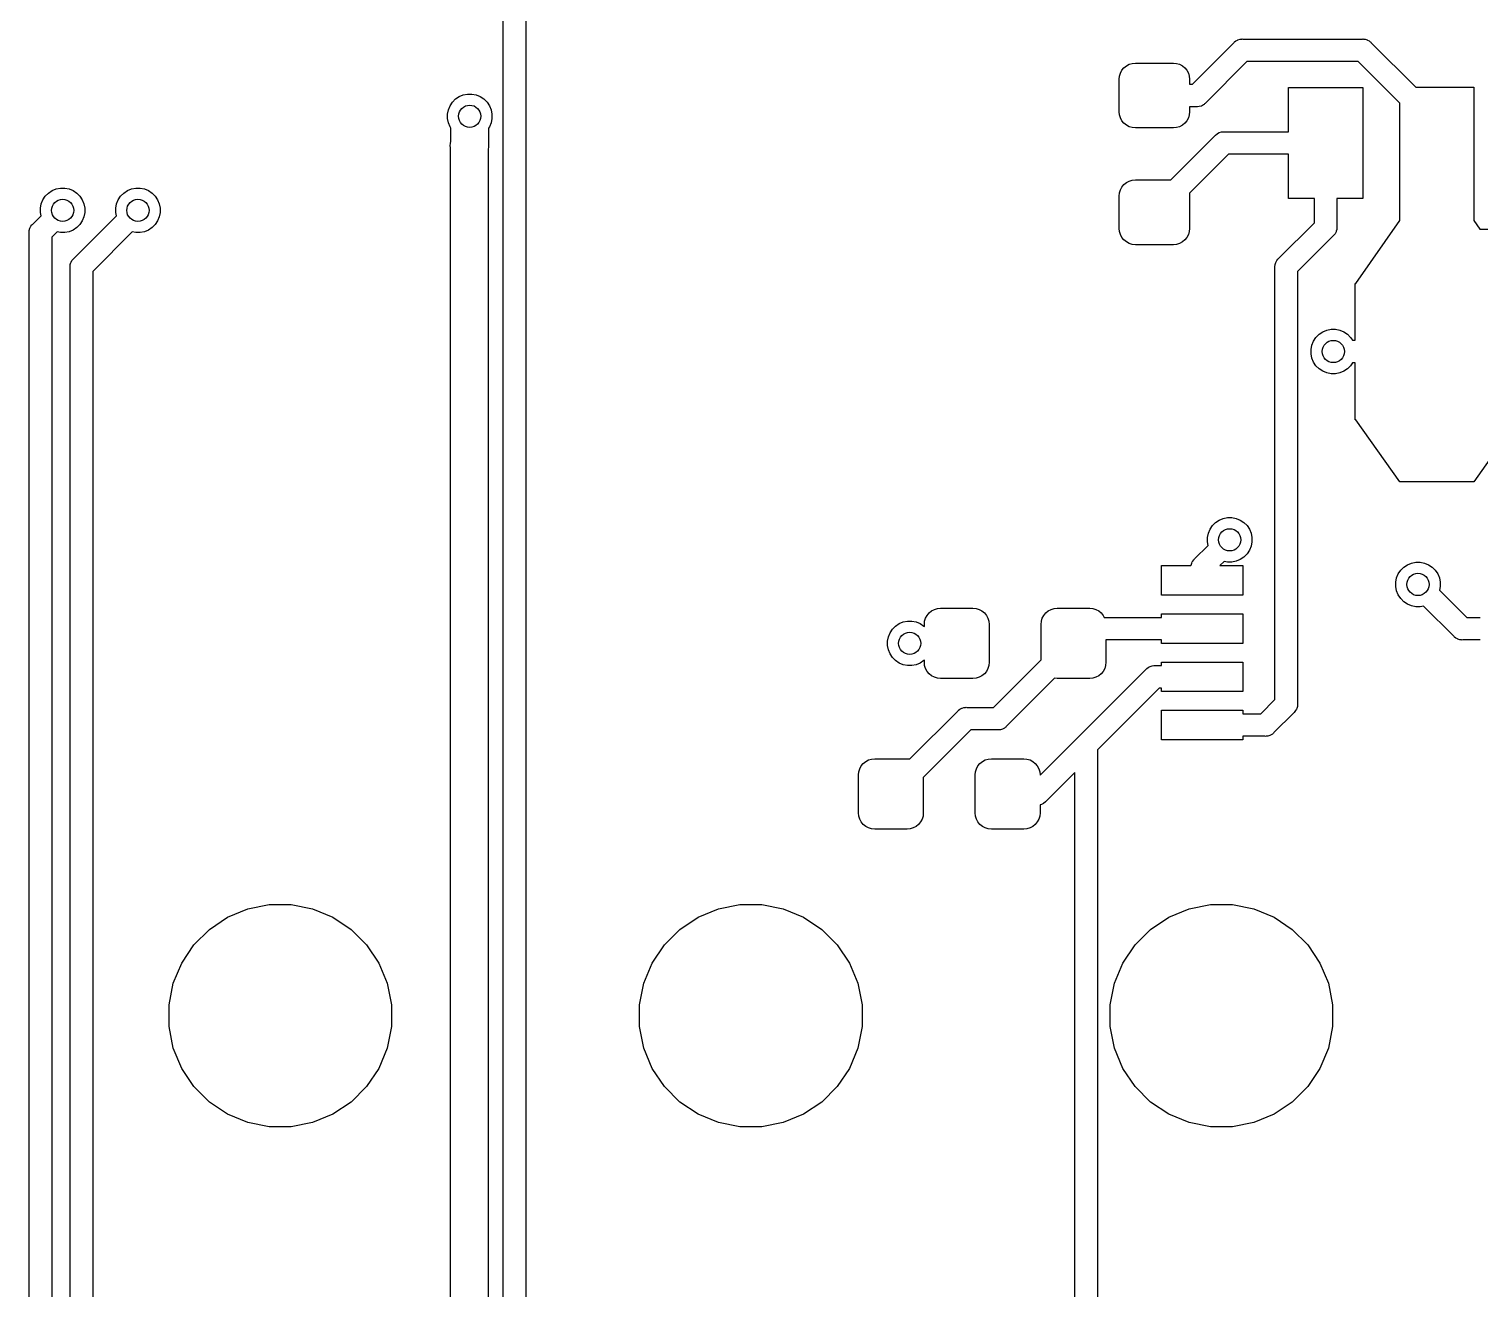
# Model space of a CAD drawing. Extents: x -66 to 211, y -177 to 13.
# Drawn here: x -13.54 to 6.04, y -60.08 to -43.08 of the extents above; entities that cross this region are included whole.
import ezdxf

# ---------------------------------------------------------------- set-up
doc = ezdxf.new("R2010")
doc.units = 0
doc.layers.add('BLACK', color=7, linetype='CONTINUOUS')

msp = doc.modelspace()

# ---------------------------------------------------------------- linework, layer by layer
at = {"layer": 'BLACK', "linetype": 'CONTINUOUS'}
for p, q in [((-7.13994, -73.7084), (-7.13994, -42.283)), ((-6.83514, -42.2274), (-6.83514, -73.6528)), ((2.16033, -43.82), (2.71991, -43.2604)), ((2.71991, -43.2604), (2.72468, -43.2546)), ((2.72468, -43.2546), (2.73049, -43.2498)), ((2.73049, -43.2498), (2.74788, -43.2356)), ((2.74788, -43.2356), (2.76945, -43.224)), ((2.76945, -43.224), (2.77436, -43.2214)), ((2.77436, -43.2214), (2.80308, -43.2127)), ((2.80308, -43.2127), (2.82548, -43.2105)), ((2.82548, -43.2105), (2.82549, -43.2105)), ((2.82549, -43.2105), (2.83296, -43.2097)), ((2.83296, -43.2097), (2.84043, -43.2105)), ((2.84043, -43.2105), (4.45399, -43.2105)), ((4.45399, -43.2105), (4.46146, -43.2097)), ((4.46146, -43.2097), (4.46893, -43.2105)), ((4.46893, -43.2105), (4.46894, -43.2105)), ((4.46894, -43.2105), (4.49134, -43.2127)), ((4.49134, -43.2127), (4.52006, -43.2214)), ((4.52006, -43.2214), (4.52497, -43.224)), ((4.52497, -43.224), (4.54654, -43.2356)), ((4.54654, -43.2356), (4.56139, -43.2477)), ((4.56139, -43.2477), (4.56974, -43.2546)), ((4.56974, -43.2546), (4.57451, -43.2604)), ((4.57451, -43.2604), (5.17399, -43.8599)), ((1.19011, -43.6699), (1.21033, -43.6321)), ((1.21033, -43.6321), (1.23753, -43.5989)), ((1.23753, -43.5989), (1.27068, -43.5717)), ((1.27068, -43.5717), (1.3085, -43.5515)), ((1.3085, -43.5515), (1.34953, -43.5391)), ((1.34953, -43.5391), (1.39221, -43.5349)), ((1.39221, -43.5349), (1.90471, -43.5349)), ((1.90471, -43.5349), (1.94739, -43.5391)), ((1.94739, -43.5391), (1.98842, -43.5515)), ((1.98842, -43.5515), (2.02624, -43.5717)), ((2.02624, -43.5717), (2.05939, -43.5989)), ((2.05939, -43.5989), (2.08659, -43.6321)), ((2.08659, -43.6321), (2.10681, -43.6699)), ((2.89609, -43.5153), (2.33651, -44.0749)), ((4.39833, -43.5153), (2.89609, -43.5153)), ((4.95846, -44.0754), (4.39833, -43.5153)), ((1.17346, -43.7536), (1.17766, -43.711)), ((1.17346, -44.1911), (1.17346, -43.7536)), ((1.17766, -43.711), (1.19011, -43.6699)), ((2.10681, -43.6699), (2.11926, -43.711)), ((2.11926, -43.711), (2.12346, -43.7536)), ((2.12346, -43.7536), (2.12346, -43.82)), ((2.12346, -43.82), (2.16033, -43.82)), ((-7.82297, -44.0606), (-7.78118, -44.0189)), ((-7.78118, -44.0189), (-7.73204, -43.986)), ((-7.73204, -43.986), (-7.67745, -43.9634)), ((-7.67745, -43.9634), (-7.61949, -43.9519)), ((-7.61949, -43.9519), (-7.56039, -43.9519)), ((-7.56039, -43.9519), (-7.50243, -43.9634)), ((-7.50243, -43.9634), (-7.44784, -43.986)), ((-7.44784, -43.986), (-7.3987, -44.0189)), ((-7.3987, -44.0189), (-7.35691, -44.0606)), ((3.45846, -44.461), (3.45846, -43.8634)), ((3.45846, -43.8634), (4.45846, -43.8634)), ((4.45846, -43.8634), (4.45846, -45.3634)), ((5.17399, -43.8599), (5.95846, -43.8599)), ((5.95846, -43.8599), (5.95846, -45.6599)), ((-7.88994, -44.2223), (-7.87841, -44.1644)), ((-7.88994, -44.2814), (-7.88994, -44.2223)), ((-7.87841, -44.1644), (-7.8558, -44.1098)), ((-7.8558, -44.1098), (-7.82297, -44.0606)), ((-7.35691, -44.0606), (-7.32408, -44.1098)), ((-7.32408, -44.1098), (-7.30147, -44.1644)), ((-7.30147, -44.1644), (-7.28994, -44.2223)), ((-7.28994, -44.2223), (-7.28994, -44.2814)), ((1.17766, -44.2338), (1.17346, -44.1911)), ((1.19011, -44.2748), (1.17766, -44.2338)), ((2.11926, -44.2338), (2.10681, -44.2748)), ((2.12346, -44.1911), (2.11926, -44.2338)), ((2.21599, -44.1248), (2.12346, -44.1248)), ((2.12346, -44.1248), (2.12346, -44.1911)), ((2.22346, -44.1255), (2.21599, -44.1248)), ((2.23093, -44.1248), (2.22346, -44.1255)), ((2.23094, -44.1248), (2.23093, -44.1248)), ((2.25334, -44.1226), (2.23094, -44.1248)), ((2.28206, -44.1139), (2.25334, -44.1226)), ((2.30854, -44.0997), (2.28206, -44.1139)), ((2.31783, -44.0921), (2.30854, -44.0997)), ((2.32593, -44.0854), (2.31783, -44.0921)), ((2.33174, -44.0807), (2.32593, -44.0854)), ((2.32593, -44.0854), (2.32593, -44.0854)), ((2.33651, -44.0749), (2.33174, -44.0807)), ((4.95846, -45.6599), (4.95846, -44.0754)), ((-7.87841, -44.3394), (-7.88994, -44.2814)), ((-7.8558, -44.394), (-7.87841, -44.3394)), ((-7.84394, -44.4117), (-7.8558, -44.394)), ((-7.84394, -44.5969), (-7.84394, -44.4117)), ((-7.32408, -44.394), (-7.33594, -44.4117)), ((-7.33594, -44.4117), (-7.33594, -44.6386)), ((-7.30147, -44.3394), (-7.32408, -44.394)), ((-7.28994, -44.2814), (-7.30147, -44.3394)), ((1.21033, -44.3127), (1.19011, -44.2748)), ((1.23753, -44.3458), (1.21033, -44.3127)), ((1.27068, -44.373), (1.23753, -44.3458)), ((1.3085, -44.3932), (1.27068, -44.373)), ((1.34953, -44.4057), (1.3085, -44.3932)), ((1.39221, -44.4099), (1.34953, -44.4057)), ((1.90471, -44.4099), (1.39221, -44.4099)), ((1.94739, -44.4057), (1.90471, -44.4099)), ((1.98842, -44.3932), (1.94739, -44.4057)), ((2.02624, -44.373), (1.98842, -44.3932)), ((2.05939, -44.3458), (2.02624, -44.373)), ((2.08659, -44.3127), (2.05939, -44.3458)), ((2.10681, -44.2748), (2.08659, -44.3127)), ((-7.85237, -44.6583), (-7.84746, -44.6085)), ((-7.84746, -44.6085), (-7.84394, -44.5969)), ((1.87043, -45.1099), (2.46941, -44.5109)), ((2.46941, -44.5109), (2.47418, -44.5051)), ((2.47418, -44.5051), (2.49272, -44.4899)), ((2.49272, -44.4899), (2.49738, -44.4861)), ((2.49738, -44.4861), (2.52202, -44.4729)), ((2.52202, -44.4729), (2.52386, -44.4719)), ((2.52386, -44.4719), (2.55258, -44.4632)), ((2.55258, -44.4632), (2.57498, -44.461)), ((2.57498, -44.461), (2.58246, -44.4602)), ((2.57498, -44.461), (2.57498, -44.461)), ((2.58246, -44.4602), (2.58993, -44.461)), ((2.58993, -44.461), (3.45846, -44.461)), ((-7.85114, -44.6707), (-7.85237, -44.6583)), ((-7.85114, -66.7687), (-7.85114, -44.6707)), ((-7.33962, -44.7009), (-7.34314, -44.7125)), ((-7.34314, -44.7125), (-7.34314, -91.8461)), ((-7.33594, -44.6635), (-7.33962, -44.7009)), ((-7.33594, -44.6386), (-7.33471, -44.6511)), ((-7.33471, -44.6511), (-7.33594, -44.6635)), ((-7.33594, -44.6635), (-7.33594, -44.6635)), ((2.64559, -44.7658), (2.11981, -45.2916)), ((3.45846, -44.7658), (2.64559, -44.7658)), ((3.45846, -45.3634), (3.45846, -44.7658)), ((-13.171, -45.2334), (-13.1131, -45.2219)), ((-13.1131, -45.2219), (-13.054, -45.2219)), ((-13.054, -45.2219), (-12.996, -45.2334)), ((-12.155, -45.2334), (-12.0971, -45.2219)), ((-12.0971, -45.2219), (-12.038, -45.2219)), ((-12.038, -45.2219), (-11.98, -45.2334)), ((1.19011, -45.2449), (1.21033, -45.2071)), ((1.21033, -45.2071), (1.23753, -45.1739)), ((1.23753, -45.1739), (1.27068, -45.1467)), ((1.27068, -45.1467), (1.3085, -45.1265)), ((1.3085, -45.1265), (1.34953, -45.1141)), ((1.34953, -45.1141), (1.39221, -45.1099)), ((1.39221, -45.1099), (1.87043, -45.1099)), ((-13.372, -45.4344), (-13.3494, -45.3798)), ((-13.3494, -45.3798), (-13.3166, -45.3306)), ((-13.3166, -45.3306), (-13.2748, -45.2889)), ((-13.2748, -45.2889), (-13.2256, -45.256)), ((-13.2256, -45.256), (-13.171, -45.2334)), ((-12.996, -45.2334), (-12.9414, -45.256)), ((-12.9414, -45.256), (-12.8923, -45.2889)), ((-12.8923, -45.2889), (-12.8505, -45.3306)), ((-12.8505, -45.3306), (-12.8177, -45.3798)), ((-12.8177, -45.3798), (-12.7951, -45.4344)), ((-12.356, -45.4344), (-12.3334, -45.3798)), ((-12.3334, -45.3798), (-12.3006, -45.3306)), ((-12.3006, -45.3306), (-12.2588, -45.2889)), ((-12.2588, -45.2889), (-12.2096, -45.256)), ((-12.2096, -45.256), (-12.155, -45.2334)), ((-11.98, -45.2334), (-11.9254, -45.256)), ((-11.9254, -45.256), (-11.8763, -45.2889)), ((-11.8763, -45.2889), (-11.8345, -45.3306)), ((-11.8345, -45.3306), (-11.8017, -45.3798)), ((-11.8017, -45.3798), (-11.7791, -45.4344)), ((1.17346, -45.3286), (1.17766, -45.286)), ((1.17346, -45.7661), (1.17346, -45.3286)), ((1.17766, -45.286), (1.19011, -45.2449)), ((2.11981, -45.2916), (2.12346, -45.3286)), ((2.12346, -45.3286), (2.12346, -45.7661)), ((3.80606, -45.3634), (3.45846, -45.3634)), ((3.80606, -45.6888), (3.80606, -45.3634)), ((4.45846, -45.3634), (4.11086, -45.3634)), ((4.11086, -45.3634), (4.11086, -45.7444)), ((-13.486, -45.7088), (-13.3744, -45.5972)), ((-13.3835, -45.4923), (-13.372, -45.4344)), ((-13.3835, -45.5514), (-13.3835, -45.4923)), ((-13.3744, -45.5972), (-13.3835, -45.5514)), ((-12.932, -46.1708), (-12.3584, -45.5972)), ((-12.7951, -45.6094), (-12.8177, -45.664)), ((-12.7951, -45.4344), (-12.7835, -45.4923)), ((-12.7835, -45.5514), (-12.7951, -45.6094)), ((-12.7835, -45.4923), (-12.7835, -45.5514)), ((-12.3675, -45.4923), (-12.356, -45.4344)), ((-12.3675, -45.5514), (-12.3675, -45.4923)), ((-12.3584, -45.5972), (-12.3675, -45.5514)), ((-11.7791, -45.6094), (-11.8017, -45.664)), ((-11.7791, -45.4344), (-11.7675, -45.4923)), ((-11.7675, -45.5514), (-11.7791, -45.6094)), ((-11.7675, -45.4923), (-11.7675, -45.5514)), ((-13.5359, -45.8144), (-13.5337, -45.792)), ((-13.5337, -45.792), (-13.525, -45.7633)), ((-13.525, -45.7633), (-13.5109, -45.7368)), ((-13.525, -45.7633), (-13.525, -45.7633)), ((-13.5109, -45.7368), (-13.4966, -45.7194)), ((-13.4966, -45.7194), (-13.4918, -45.7136)), ((-13.4966, -45.7194), (-13.4966, -45.7194)), ((-13.4918, -45.7136), (-13.486, -45.7088)), ((-12.996, -45.8104), (-13.054, -45.8219)), ((-12.9414, -45.7877), (-12.996, -45.8104)), ((-12.8923, -45.7549), (-12.9414, -45.7877)), ((-12.8505, -45.7131), (-12.8923, -45.7549)), ((-12.8177, -45.664), (-12.8505, -45.7131)), ((-11.98, -45.8104), (-12.038, -45.8219)), ((-11.9254, -45.7877), (-11.98, -45.8104)), ((-11.8763, -45.7549), (-11.9254, -45.7877)), ((-11.8345, -45.7131), (-11.8763, -45.7549)), ((-11.8017, -45.664), (-11.8345, -45.7131)), ((1.17766, -45.8088), (1.17346, -45.7661)), ((1.19011, -45.8498), (1.17766, -45.8088)), ((2.11926, -45.8088), (2.10681, -45.8498)), ((2.12346, -45.7661), (2.11926, -45.8088)), ((3.32398, -46.1708), (3.80606, -45.6888)), ((4.09994, -45.8105), (4.08579, -45.837)), ((4.1028, -45.8011), (4.09994, -45.8105)), ((4.10865, -45.7818), (4.1028, -45.8011)), ((4.11086, -45.7594), (4.10865, -45.7818)), ((4.11086, -45.7444), (4.1116, -45.7519)), ((4.1116, -45.7519), (4.11086, -45.7594)), ((4.11086, -45.7594), (4.11086, -45.7594)), ((4.36567, -46.5069), (4.95857, -45.6599)), ((4.95857, -45.6599), (4.95846, -45.6599)), ((5.95846, -45.6599), (5.95835, -45.6599)), ((5.95835, -45.6599), (6.03962, -45.776)), ((6.03962, -45.776), (8.53946, -45.776)), ((-13.5367, -45.8219), (-13.5359, -45.8144)), ((-13.5359, -45.8294), (-13.5367, -45.8219)), ((-13.5359, -45.8144), (-13.5359, -45.8144)), ((-13.5359, -101.544), (-13.5359, -45.8294)), ((-13.1589, -45.8128), (-13.2311, -45.885)), ((-13.2311, -45.885), (-13.2311, -101.488)), ((-13.1131, -45.8219), (-13.1589, -45.8128)), ((-13.054, -45.8219), (-13.1131, -45.8219)), ((-12.1429, -45.8128), (-12.6771, -46.347)), ((-12.0971, -45.8219), (-12.1429, -45.8128)), ((-12.038, -45.8219), (-12.0971, -45.8219)), ((1.21033, -45.8877), (1.19011, -45.8498)), ((1.23753, -45.9208), (1.21033, -45.8877)), ((1.27068, -45.948), (1.23753, -45.9208)), ((1.3085, -45.9682), (1.27068, -45.948)), ((1.34953, -45.9807), (1.3085, -45.9682)), ((1.39221, -45.9849), (1.34953, -45.9807)), ((1.90471, -45.9849), (1.39221, -45.9849)), ((1.94739, -45.9807), (1.90471, -45.9849)), ((1.98842, -45.9682), (1.94739, -45.9807)), ((2.02624, -45.948), (1.98842, -45.9682)), ((2.05939, -45.9208), (2.02624, -45.948)), ((2.08659, -45.8877), (2.05939, -45.9208)), ((2.10681, -45.8498), (2.08659, -45.8877)), ((4.06093, -45.8649), (3.57886, -46.347)), ((4.06674, -45.8602), (4.06093, -45.8649)), ((4.07365, -45.8518), (4.06674, -45.8602)), ((4.08579, -45.837), (4.07365, -45.8518)), ((-12.9679, -46.2194), (-12.9569, -46.1988)), ((-12.9569, -46.1988), (-12.9426, -46.1814)), ((-12.9426, -46.1814), (-12.9378, -46.1756)), ((-12.9426, -46.1814), (-12.9426, -46.1814)), ((-12.9378, -46.1756), (-12.932, -46.1708)), ((3.28498, -46.2253), (3.29913, -46.1988)), ((3.29913, -46.1988), (3.3134, -46.1814)), ((3.3134, -46.1814), (3.31341, -46.1814)), ((3.31341, -46.1814), (3.31818, -46.1756)), ((3.31818, -46.1756), (3.32398, -46.1708)), ((-12.9827, -46.2839), (-12.9819, -46.2764)), ((-12.9819, -46.2914), (-12.9827, -46.2839)), ((-12.9819, -46.2764), (-12.9797, -46.254)), ((-12.9819, -46.2764), (-12.9819, -46.2764)), ((-12.9819, -81.905), (-12.9819, -46.2914)), ((-12.9797, -46.254), (-12.971, -46.2253)), ((-12.971, -46.2253), (-12.9679, -46.2194)), ((-12.6771, -46.347), (-12.6771, -81.8493)), ((3.27332, -46.2839), (3.27627, -46.254)), ((3.27406, -46.2914), (3.27332, -46.2839)), ((3.27406, -48.5624), (3.27406, -46.2914)), ((3.27627, -46.254), (3.28498, -46.2253)), ((3.57886, -46.347), (3.57886, -52.1792)), ((4.35846, -47.2745), (4.35846, -46.5069)), ((4.35846, -46.5069), (4.36567, -46.5069)), ((3.87022, -47.1939), (3.91936, -47.161)), ((3.91936, -47.161), (3.97395, -47.1384)), ((3.97395, -47.1384), (4.03191, -47.1269)), ((4.03191, -47.1269), (4.09101, -47.1269)), ((4.09101, -47.1269), (4.14897, -47.1384)), ((4.14897, -47.1384), (4.20356, -47.161)), ((4.20356, -47.161), (4.2527, -47.1939)), ((3.76146, -47.3973), (3.77299, -47.3394)), ((3.77299, -47.3394), (3.7956, -47.2848)), ((3.7956, -47.2848), (3.82843, -47.2356)), ((3.82843, -47.2356), (3.87022, -47.1939)), ((4.2527, -47.1939), (4.29449, -47.2356)), ((4.29449, -47.2356), (4.32044, -47.2745)), ((4.32044, -47.2745), (4.35846, -47.2745)), ((3.76146, -47.4564), (3.76146, -47.3973)), ((3.77299, -47.5144), (3.76146, -47.4564)), ((3.7956, -47.569), (3.77299, -47.5144)), ((3.82843, -47.6181), (3.7956, -47.569)), ((3.87022, -47.6599), (3.82843, -47.6181)), ((3.91936, -47.6927), (3.87022, -47.6599)), ((3.97395, -47.7154), (3.91936, -47.6927)), ((4.03191, -47.7269), (3.97395, -47.7154)), ((4.09101, -47.7269), (4.03191, -47.7269)), ((4.14897, -47.7154), (4.09101, -47.7269)), ((4.20356, -47.6927), (4.14897, -47.7154)), ((4.2527, -47.6599), (4.20356, -47.6927)), ((4.29449, -47.6181), (4.2527, -47.6599)), ((4.32044, -47.5793), (4.29449, -47.6181)), ((4.35846, -47.5793), (4.32044, -47.5793)), ((4.35846, -48.3469), (4.35846, -47.5793)), ((4.36658, -48.3469), (4.35846, -48.3469)), ((4.95846, -49.1854), (4.36658, -48.3469)), ((3.27406, -48.7044), (3.27406, -48.5624)), ((3.27406, -52.1236), (3.27406, -48.7044)), ((3.27406, -48.7044), (3.27406, -48.7044)), ((6.39004, -48.574), (5.95846, -49.1854)), ((5.95846, -49.1854), (4.95846, -49.1854)), ((2.47322, -49.7339), (2.52236, -49.701)), ((2.52236, -49.701), (2.57695, -49.6784)), ((2.57695, -49.6784), (2.63491, -49.6669)), ((2.63491, -49.6669), (2.69401, -49.6669)), ((2.69401, -49.6669), (2.75197, -49.6784)), ((2.75197, -49.6784), (2.80656, -49.701)), ((2.80656, -49.701), (2.8557, -49.7339)), ((2.36446, -49.9373), (2.37599, -49.8794)), ((2.37599, -49.8794), (2.3986, -49.8248)), ((2.3986, -49.8248), (2.43143, -49.7756)), ((2.43143, -49.7756), (2.47322, -49.7339)), ((2.8557, -49.7339), (2.89749, -49.7756)), ((2.89749, -49.7756), (2.93032, -49.8248)), ((2.93032, -49.8248), (2.95293, -49.8794)), ((2.95293, -49.8794), (2.96446, -49.9373)), ((2.18998, -50.2258), (2.37357, -50.0422)), ((2.36446, -49.9964), (2.36446, -49.9373)), ((2.37357, -50.0422), (2.36446, -49.9964)), ((2.93032, -50.109), (2.89749, -50.1581)), ((2.95293, -50.0544), (2.93032, -50.109)), ((2.96446, -49.9964), (2.95293, -50.0544)), ((2.96446, -49.9373), (2.96446, -49.9964)), ((2.14159, -50.3159), (2.14227, -50.309)), ((2.14227, -50.309), (2.15098, -50.2803)), ((2.15098, -50.2803), (2.15839, -50.2664)), ((2.15839, -50.2664), (2.16513, -50.2538)), ((2.16513, -50.2538), (2.17941, -50.2364)), ((2.17941, -50.2364), (2.18418, -50.2306)), ((2.17941, -50.2364), (2.17941, -50.2364)), ((2.18418, -50.2306), (2.18998, -50.2258)), ((2.5891, -50.2578), (2.53099, -50.3159)), ((2.63491, -50.2669), (2.5891, -50.2578)), ((2.69401, -50.2669), (2.63491, -50.2669)), ((2.75197, -50.2554), (2.69401, -50.2669)), ((2.80656, -50.2327), (2.75197, -50.2554)), ((2.8557, -50.1999), (2.80656, -50.2327)), ((2.89749, -50.1581), (2.8557, -50.1999)), ((5.01322, -50.3363), (5.06236, -50.3034)), ((5.06236, -50.3034), (5.11695, -50.2808)), ((5.11695, -50.2808), (5.17491, -50.2693)), ((5.17491, -50.2693), (5.23401, -50.2693)), ((5.23401, -50.2693), (5.29197, -50.2808)), ((5.29197, -50.2808), (5.34656, -50.3034)), ((5.34656, -50.3034), (5.3957, -50.3363)), ((1.74246, -50.7159), (1.74246, -50.3159)), ((1.74246, -50.3159), (2.14159, -50.3159)), ((2.53099, -50.3159), (2.84246, -50.3159)), ((2.84246, -50.3159), (2.84246, -50.7159)), ((4.90446, -50.5397), (4.91599, -50.4818)), ((4.91599, -50.4818), (4.9386, -50.4272)), ((4.9386, -50.4272), (4.97143, -50.378)), ((4.97143, -50.378), (5.01322, -50.3363)), ((5.3957, -50.3363), (5.43749, -50.378)), ((5.43749, -50.378), (5.47032, -50.4272)), ((5.47032, -50.4272), (5.49293, -50.4818)), ((5.49293, -50.4818), (5.50446, -50.5397)), ((4.90446, -50.5988), (4.90446, -50.5397)), ((4.91599, -50.6568), (4.90446, -50.5988)), ((4.9386, -50.7114), (4.91599, -50.6568)), ((5.50446, -50.5988), (5.49535, -50.6446)), ((5.49535, -50.6446), (5.86419, -51.0135)), ((5.50446, -50.5397), (5.50446, -50.5988)), ((-1.321, -50.9055), (-1.27997, -50.8931)), ((-1.27997, -50.8931), (-1.23729, -50.8889)), ((-1.23729, -50.8889), (-0.79979, -50.8889)), ((-0.79979, -50.8889), (-0.75711, -50.8931)), ((-0.75711, -50.8931), (-0.71608, -50.9055)), ((0.254, -50.9055), (0.29503, -50.8931)), ((0.29503, -50.8931), (0.33771, -50.8889)), ((0.33771, -50.8889), (0.77521, -50.8889)), ((0.77521, -50.8889), (0.81789, -50.8931)), ((0.81789, -50.8931), (0.85892, -50.9055)), ((2.84246, -50.7159), (1.74246, -50.7159)), ((4.97143, -50.7605), (4.9386, -50.7114)), ((5.01322, -50.8023), (4.97143, -50.7605)), ((5.06236, -50.8351), (5.01322, -50.8023)), ((5.11695, -50.8578), (5.06236, -50.8351)), ((5.17491, -50.8693), (5.11695, -50.8578)), ((5.23401, -50.8693), (5.17491, -50.8693)), ((5.27982, -50.8602), (5.23401, -50.8693)), ((5.68801, -51.2684), (5.27982, -50.8602)), ((-1.79564, -51.098), (-1.74105, -51.0754)), ((-1.74105, -51.0754), (-1.68309, -51.0639)), ((-1.68309, -51.0639), (-1.62399, -51.0639)), ((-1.62399, -51.0639), (-1.56603, -51.0754)), ((-1.56603, -51.0754), (-1.51144, -51.098)), ((-1.45604, -51.1076), (-1.45184, -51.065)), ((-1.45184, -51.065), (-1.43939, -51.0239)), ((-1.43939, -51.0239), (-1.41917, -50.9861)), ((-1.41917, -50.9861), (-1.39197, -50.9529)), ((-1.39197, -50.9529), (-1.35882, -50.9257)), ((-1.35882, -50.9257), (-1.321, -50.9055)), ((-0.71608, -50.9055), (-0.67826, -50.9257)), ((-0.67826, -50.9257), (-0.64511, -50.9529)), ((-0.64511, -50.9529), (-0.61791, -50.9861)), ((-0.61791, -50.9861), (-0.59769, -51.0239)), ((-0.59769, -51.0239), (-0.58524, -51.065)), ((-0.58524, -51.065), (-0.58104, -51.1076)), ((0.11896, -51.1076), (0.12316, -51.065)), ((0.12316, -51.065), (0.13561, -51.0239)), ((0.13561, -51.0239), (0.15583, -50.9861)), ((0.15583, -50.9861), (0.18303, -50.9529)), ((0.18303, -50.9529), (0.21618, -50.9257)), ((0.21618, -50.9257), (0.254, -50.9055)), ((0.85892, -50.9055), (0.89674, -50.9257)), ((0.89674, -50.9257), (0.92989, -50.9529)), ((0.92989, -50.9529), (0.95709, -50.9861)), ((0.95709, -50.9861), (0.97173, -51.0135)), ((0.97173, -51.0135), (1.74246, -51.0135)), ((1.74246, -51.0135), (1.74246, -50.9659)), ((1.74246, -50.9659), (2.84246, -50.9659)), ((2.84246, -50.9659), (2.84246, -51.3659)), ((5.86419, -51.0135), (6.04246, -51.0135)), ((-1.95354, -51.3343), (-1.94201, -51.2764)), ((-1.94201, -51.2764), (-1.9194, -51.2218)), ((-1.9194, -51.2218), (-1.88657, -51.1726)), ((-1.88657, -51.1726), (-1.84478, -51.1309)), ((-1.84478, -51.1309), (-1.79564, -51.098)), ((-1.51144, -51.098), (-1.4623, -51.1309)), ((-1.4623, -51.1309), (-1.45604, -51.1371)), ((-1.45604, -51.1371), (-1.45604, -51.1076)), ((-0.58104, -51.1076), (-0.58104, -51.6201)), ((0.11896, -51.5859), (0.11896, -51.1076)), ((5.69278, -51.2742), (5.68801, -51.2684)), ((5.69859, -51.2789), (5.69278, -51.2742)), ((5.71598, -51.2932), (5.69859, -51.2789)), ((5.69859, -51.2789), (5.69859, -51.2789)), ((5.73856, -51.3053), (5.71598, -51.2932)), ((-1.95354, -51.3934), (-1.95354, -51.3343)), ((-1.94201, -51.4514), (-1.95354, -51.3934)), ((-1.9194, -51.506), (-1.94201, -51.4514)), ((1.74246, -51.3183), (0.99396, -51.3183)), ((0.99396, -51.3183), (0.99396, -51.6201)), ((1.74246, -51.3659), (1.74246, -51.3183)), ((2.84246, -51.3659), (1.74246, -51.3659)), ((5.74246, -51.3074), (5.73856, -51.3053)), ((5.77118, -51.3161), (5.74246, -51.3074)), ((5.79358, -51.3183), (5.77118, -51.3161)), ((5.79359, -51.3183), (5.79358, -51.3183)), ((5.80106, -51.319), (5.79359, -51.3183)), ((5.80853, -51.3183), (5.80106, -51.319)), ((6.04246, -51.3183), (5.80853, -51.3183)), ((-1.88657, -51.5551), (-1.9194, -51.506)), ((-1.84478, -51.5969), (-1.88657, -51.5551)), ((-1.79564, -51.6297), (-1.84478, -51.5969)), ((-1.74105, -51.6524), (-1.79564, -51.6297)), ((-1.68309, -51.6639), (-1.74105, -51.6524)), ((-1.62399, -51.6639), (-1.68309, -51.6639)), ((-1.56603, -51.6524), (-1.62399, -51.6639)), ((-1.51144, -51.6297), (-1.56603, -51.6524)), ((-1.4623, -51.5969), (-1.51144, -51.6297)), ((-1.45604, -51.5906), (-1.4623, -51.5969)), ((-1.45604, -51.6201), (-1.45604, -51.5906)), ((-1.45184, -51.6628), (-1.45604, -51.6201)), ((-1.43939, -51.7038), (-1.45184, -51.6628)), ((-0.58524, -51.6628), (-0.59769, -51.7038)), ((-0.58104, -51.6201), (-0.58524, -51.6628)), ((-0.52267, -52.2275), (0.11896, -51.5859)), ((0.98976, -51.6628), (0.97731, -51.7038)), ((0.99396, -51.6201), (0.98976, -51.6628)), ((1.56306, -51.6886), (1.57666, -51.6813)), ((1.57666, -51.6813), (1.58953, -51.6744)), ((1.58953, -51.6744), (1.61826, -51.6657)), ((1.61826, -51.6657), (1.64065, -51.6635)), ((1.64065, -51.6635), (1.64066, -51.6635)), ((1.64066, -51.6635), (1.64814, -51.6627)), ((1.64814, -51.6627), (1.65561, -51.6635)), ((1.65561, -51.6635), (1.74246, -51.6635)), ((1.74246, -51.6635), (1.74246, -51.6159)), ((1.74246, -51.6159), (2.84246, -51.6159)), ((2.84246, -51.6159), (2.84246, -52.0159)), ((-1.41917, -51.7417), (-1.43939, -51.7038)), ((-1.39197, -51.7748), (-1.41917, -51.7417)), ((-1.35882, -51.802), (-1.39197, -51.7748)), ((-1.321, -51.8222), (-1.35882, -51.802)), ((-1.27997, -51.8347), (-1.321, -51.8222)), ((-1.23729, -51.8389), (-1.27997, -51.8347)), ((-0.79979, -51.8389), (-1.23729, -51.8389)), ((-0.75711, -51.8347), (-0.79979, -51.8389)), ((-0.71608, -51.8222), (-0.75711, -51.8347)), ((-0.67826, -51.802), (-0.71608, -51.8222)), ((-0.64511, -51.7748), (-0.67826, -51.802)), ((-0.61791, -51.7417), (-0.64511, -51.7748)), ((-0.59769, -51.7038), (-0.61791, -51.7417)), ((0.30064, -51.8352), (-0.34649, -52.4824)), ((0.33771, -51.8389), (0.30064, -51.8352)), ((0.77521, -51.8389), (0.33771, -51.8389)), ((0.62367, -52.6248), (1.53509, -51.7134)), ((0.81789, -51.8347), (0.77521, -51.8389)), ((0.85892, -51.8222), (0.81789, -51.8347)), ((0.89674, -51.802), (0.85892, -51.8222)), ((0.92989, -51.7748), (0.89674, -51.802)), ((0.95709, -51.7417), (0.92989, -51.7748)), ((0.97731, -51.7038), (0.95709, -51.7417)), ((1.53509, -51.7134), (1.53985, -51.7076)), ((1.53985, -51.7076), (1.54566, -51.7028)), ((1.54566, -51.7028), (1.54567, -51.7028)), ((1.54567, -51.7028), (1.56306, -51.6886)), ((1.71126, -51.9683), (0.87854, -52.801)), ((1.74246, -51.9683), (1.71126, -51.9683)), ((1.74246, -52.0159), (1.74246, -51.9683)), ((2.84246, -52.0159), (1.74246, -52.0159)), ((-1.00459, -52.2774), (-0.99982, -52.2716)), ((-0.99982, -52.2716), (-0.99402, -52.2668)), ((-0.99402, -52.2668), (-0.99401, -52.2668)), ((-0.99401, -52.2668), (-0.97662, -52.2526)), ((-0.97662, -52.2526), (-0.95014, -52.2384)), ((-0.95014, -52.2384), (-0.94764, -52.2376)), ((-0.94764, -52.2376), (-0.92142, -52.2297)), ((-0.92142, -52.2297), (-0.89902, -52.2275)), ((-0.89902, -52.2275), (-0.89901, -52.2275)), ((-0.89901, -52.2275), (-0.89154, -52.2267)), ((-0.89154, -52.2267), (-0.88407, -52.2275)), ((-0.88407, -52.2275), (-0.52267, -52.2275)), ((1.74246, -52.6659), (1.74246, -52.2659)), ((1.74246, -52.2659), (2.84246, -52.2659)), ((2.84246, -52.2659), (2.84246, -52.3135)), ((3.08413, -52.3135), (3.27406, -52.1236)), ((3.55379, -52.2718), (3.54503, -52.2824)), ((3.56405, -52.2526), (3.55379, -52.2718)), ((3.56794, -52.2453), (3.56405, -52.2526)), ((3.57665, -52.2166), (3.56794, -52.2453)), ((3.57886, -52.1942), (3.57665, -52.2166)), ((3.57886, -52.1792), (3.5796, -52.1867)), ((3.5796, -52.1867), (3.57886, -52.1942)), ((3.57886, -52.1942), (3.57886, -52.1942)), ((-1.65172, -52.9245), (-1.00459, -52.2774)), ((2.84246, -52.3135), (3.08413, -52.3135)), ((3.52893, -52.2997), (3.26031, -52.5684)), ((3.53474, -52.295), (3.52893, -52.2997)), ((3.54503, -52.2824), (3.53474, -52.295)), ((-0.82841, -52.5323), (-1.47004, -53.1739)), ((-0.46701, -52.5323), (-0.82841, -52.5323)), ((-0.45954, -52.533), (-0.46701, -52.5323)), ((-0.45207, -52.5323), (-0.45954, -52.533)), ((-0.45206, -52.5323), (-0.45207, -52.5323)), ((-0.42966, -52.5301), (-0.45206, -52.5323)), ((-0.40094, -52.5214), (-0.42966, -52.5301)), ((-0.37446, -52.5072), (-0.40094, -52.5214)), ((-0.36551, -52.4999), (-0.37446, -52.5072)), ((-0.35707, -52.4929), (-0.36551, -52.4999)), ((-0.35126, -52.4882), (-0.35707, -52.4929)), ((-0.35707, -52.4929), (-0.35707, -52.4929)), ((-0.34649, -52.4824), (-0.35126, -52.4882)), ((0.10496, -53.1435), (0.61309, -52.6354)), ((0.61309, -52.6354), (0.61786, -52.6296)), ((0.61786, -52.6296), (0.62367, -52.6248)), ((3.13979, -52.6183), (2.84246, -52.6183)), ((2.84246, -52.6183), (2.84246, -52.6659)), ((3.14726, -52.619), (3.13979, -52.6183)), ((3.15473, -52.6183), (3.14726, -52.619)), ((3.15474, -52.6183), (3.15473, -52.6183)), ((3.17714, -52.6161), (3.15474, -52.6183)), ((3.20586, -52.6074), (3.17714, -52.6161)), ((3.23234, -52.5932), (3.20586, -52.6074)), ((3.23941, -52.5874), (3.23234, -52.5932)), ((3.24973, -52.5789), (3.23941, -52.5874)), ((3.25554, -52.5742), (3.24973, -52.5789)), ((3.24973, -52.5789), (3.24973, -52.5789)), ((3.26031, -52.5684), (3.25554, -52.5742)), ((0.87854, -52.801), (0.87854, -67.6728)), ((2.84246, -52.6659), (1.74246, -52.6659)), ((-2.32839, -53.0559), (-2.30817, -53.0181)), ((-2.30817, -53.0181), (-2.28097, -52.9849)), ((-2.28097, -52.9849), (-2.24782, -52.9577)), ((-2.24782, -52.9577), (-2.21, -52.9375)), ((-2.21, -52.9375), (-2.16897, -52.9251)), ((-2.16897, -52.9251), (-2.12629, -52.9209)), ((-2.12629, -52.9209), (-1.68879, -52.9209)), ((-1.68879, -52.9209), (-1.65172, -52.9245)), ((-0.75339, -53.0559), (-0.73317, -53.0181)), ((-0.73317, -53.0181), (-0.70597, -52.9849)), ((-0.70597, -52.9849), (-0.67282, -52.9577)), ((-0.67282, -52.9577), (-0.635, -52.9375)), ((-0.635, -52.9375), (-0.59397, -52.9251)), ((-0.59397, -52.9251), (-0.55129, -52.9209)), ((-0.55129, -52.9209), (-0.11379, -52.9209)), ((-0.11379, -52.9209), (-0.07111, -52.9251)), ((-0.07111, -52.9251), (-0.03008, -52.9375)), ((-0.03008, -52.9375), (0.00774, -52.9577)), ((0.00774, -52.9577), (0.04089, -52.9849)), ((0.04089, -52.9849), (0.06809, -53.0181)), ((0.06809, -53.0181), (0.08831, -53.0559)), ((-2.34504, -53.1396), (-2.34084, -53.097)), ((-2.34504, -53.6521), (-2.34504, -53.1396)), ((-2.34084, -53.097), (-2.32839, -53.0559)), ((-1.47004, -53.1739), (-1.47004, -53.6521)), ((-0.77004, -53.1396), (-0.76584, -53.097)), ((-0.77004, -53.6521), (-0.77004, -53.1396)), ((-0.76584, -53.097), (-0.75339, -53.0559)), ((0.08831, -53.0559), (0.10076, -53.097)), ((0.10076, -53.097), (0.10496, -53.1396)), ((0.10496, -53.1396), (0.10496, -53.1435)), ((0.57374, -53.1058), (0.18119, -53.4984)), ((0.57374, -67.9776), (0.57374, -53.1058)), ((0.12674, -53.5374), (0.10496, -53.544)), ((0.10496, -53.544), (0.10496, -53.6521)), ((0.15322, -53.5232), (0.12674, -53.5374)), ((0.17642, -53.5042), (0.15322, -53.5232)), ((0.18119, -53.4984), (0.17642, -53.5042)), ((-2.34084, -53.6948), (-2.34504, -53.6521)), ((-2.32839, -53.7358), (-2.34084, -53.6948)), ((-2.30817, -53.7737), (-2.32839, -53.7358)), ((-2.28097, -53.8068), (-2.30817, -53.7737)), ((-2.24782, -53.834), (-2.28097, -53.8068)), ((-2.21, -53.8542), (-2.24782, -53.834)), ((-1.56726, -53.834), (-1.60508, -53.8542)), ((-1.53411, -53.8068), (-1.56726, -53.834)), ((-1.50691, -53.7737), (-1.53411, -53.8068)), ((-1.48669, -53.7358), (-1.50691, -53.7737)), ((-1.47424, -53.6948), (-1.48669, -53.7358)), ((-1.47004, -53.6521), (-1.47424, -53.6948)), ((-0.76584, -53.6948), (-0.77004, -53.6521)), ((-0.75339, -53.7358), (-0.76584, -53.6948)), ((-0.73317, -53.7737), (-0.75339, -53.7358)), ((-0.70597, -53.8068), (-0.73317, -53.7737)), ((-0.67282, -53.834), (-0.70597, -53.8068)), ((-0.635, -53.8542), (-0.67282, -53.834)), ((0.00774, -53.834), (-0.03008, -53.8542)), ((0.04089, -53.8068), (0.00774, -53.834)), ((0.06809, -53.7737), (0.04089, -53.8068)), ((0.08831, -53.7358), (0.06809, -53.7737)), ((0.10076, -53.6948), (0.08831, -53.7358)), ((0.10496, -53.6521), (0.10076, -53.6948)), ((-2.16897, -53.8667), (-2.21, -53.8542)), ((-2.12629, -53.8709), (-2.16897, -53.8667)), ((-1.68879, -53.8709), (-2.12629, -53.8709)), ((-1.64611, -53.8667), (-1.68879, -53.8709)), ((-1.60508, -53.8542), (-1.64611, -53.8667)), ((-0.59397, -53.8667), (-0.635, -53.8542)), ((-0.55129, -53.8709), (-0.59397, -53.8667)), ((-0.11379, -53.8709), (-0.55129, -53.8709)), ((-0.07111, -53.8667), (-0.11379, -53.8709)), ((-0.03008, -53.8542), (-0.07111, -53.8667)), ((-10.8578, -55.0587), (-10.5848, -54.9456)), ((-10.5848, -54.9456), (-10.295, -54.888)), ((-10.295, -54.888), (-9.99956, -54.888)), ((-9.99956, -54.888), (-9.70977, -54.9456)), ((-9.70977, -54.9456), (-9.43678, -55.0587)), ((-4.50782, -55.0587), (-4.23483, -54.9456)), ((-4.23483, -54.9456), (-3.94504, -54.888)), ((-3.94504, -54.888), (-3.64956, -54.888)), ((-3.64956, -54.888), (-3.35977, -54.9456)), ((-3.35977, -54.9456), (-3.08678, -55.0587)), ((1.84218, -55.0587), (2.11517, -54.9456)), ((2.11517, -54.9456), (2.40496, -54.888)), ((2.40496, -54.888), (2.70044, -54.888)), ((2.70044, -54.888), (2.99023, -54.9456)), ((2.99023, -54.9456), (3.26322, -55.0587)), ((-11.1035, -55.2229), (-10.8578, -55.0587)), ((-9.43678, -55.0587), (-9.19111, -55.2229)), ((-4.75349, -55.2229), (-4.50782, -55.0587)), ((-3.08678, -55.0587), (-2.84111, -55.2229)), ((1.59651, -55.2229), (1.84218, -55.0587)), ((3.26322, -55.0587), (3.50889, -55.2229)), ((-11.3124, -55.4318), (-11.1035, -55.2229)), ((-9.19111, -55.2229), (-8.98217, -55.4318)), ((-4.96243, -55.4318), (-4.75349, -55.2229)), ((-2.84111, -55.2229), (-2.63217, -55.4318)), ((1.38757, -55.4318), (1.59651, -55.2229)), ((3.50889, -55.2229), (3.71783, -55.4318)), ((-11.4766, -55.6775), (-11.3124, -55.4318)), ((-8.98217, -55.4318), (-8.81802, -55.6775)), ((-5.12658, -55.6775), (-4.96243, -55.4318)), ((-2.63217, -55.4318), (-2.46802, -55.6775)), ((1.22342, -55.6775), (1.38757, -55.4318)), ((3.71783, -55.4318), (3.88198, -55.6775)), ((-11.5897, -55.9505), (-11.4766, -55.6775)), ((-8.81802, -55.6775), (-8.70494, -55.9505)), ((-5.23966, -55.9505), (-5.12658, -55.6775)), ((-2.46802, -55.6775), (-2.35494, -55.9505)), ((1.11034, -55.9505), (1.22342, -55.6775)), ((3.88198, -55.6775), (3.99506, -55.9505)), ((-11.6473, -56.2403), (-11.5897, -55.9505)), ((-8.70494, -55.9505), (-8.6473, -56.2403)), ((-5.2973, -56.2403), (-5.23966, -55.9505)), ((-2.35494, -55.9505), (-2.2973, -56.2403)), ((1.0527, -56.2403), (1.11034, -55.9505)), ((3.99506, -55.9505), (4.0527, -56.2403)), ((-11.6473, -56.5357), (-11.6473, -56.2403)), ((-8.6473, -56.2403), (-8.6473, -56.5357)), ((-5.2973, -56.5357), (-5.2973, -56.2403)), ((-2.2973, -56.2403), (-2.2973, -56.5357)), ((1.0527, -56.5357), (1.0527, -56.2403)), ((4.0527, -56.2403), (4.0527, -56.5357)), ((-11.5897, -56.8255), (-11.6473, -56.5357)), ((-8.6473, -56.5357), (-8.70494, -56.8255)), ((-5.23966, -56.8255), (-5.2973, -56.5357)), ((-2.2973, -56.5357), (-2.35494, -56.8255)), ((1.11034, -56.8255), (1.0527, -56.5357)), ((4.0527, -56.5357), (3.99506, -56.8255)), ((-11.4766, -57.0985), (-11.5897, -56.8255)), ((-8.70494, -56.8255), (-8.81802, -57.0985)), ((-5.12658, -57.0985), (-5.23966, -56.8255)), ((-2.35494, -56.8255), (-2.46802, -57.0985)), ((1.22342, -57.0985), (1.11034, -56.8255)), ((3.99506, -56.8255), (3.88198, -57.0985)), ((-11.3124, -57.3442), (-11.4766, -57.0985)), ((-8.81802, -57.0985), (-8.98217, -57.3442)), ((-4.96243, -57.3442), (-5.12658, -57.0985)), ((-2.46802, -57.0985), (-2.63217, -57.3442)), ((1.38757, -57.3442), (1.22342, -57.0985)), ((3.88198, -57.0985), (3.71783, -57.3442)), ((-11.1035, -57.5531), (-11.3124, -57.3442)), ((-8.98217, -57.3442), (-9.19111, -57.5531)), ((-4.75349, -57.5531), (-4.96243, -57.3442)), ((-2.63217, -57.3442), (-2.84111, -57.5531)), ((1.59651, -57.5531), (1.38757, -57.3442)), ((3.71783, -57.3442), (3.50889, -57.5531)), ((-10.8578, -57.7173), (-11.1035, -57.5531)), ((-9.19111, -57.5531), (-9.43678, -57.7173)), ((-4.50782, -57.7173), (-4.75349, -57.5531)), ((-2.84111, -57.5531), (-3.08678, -57.7173)), ((1.84218, -57.7173), (1.59651, -57.5531)), ((3.50889, -57.5531), (3.26322, -57.7173)), ((-10.5848, -57.8304), (-10.8578, -57.7173)), ((-9.43678, -57.7173), (-9.70977, -57.8304)), ((-4.23483, -57.8304), (-4.50782, -57.7173)), ((-3.08678, -57.7173), (-3.35977, -57.8304)), ((2.11517, -57.8304), (1.84218, -57.7173)), ((3.26322, -57.7173), (2.99023, -57.8304)), ((-10.295, -57.888), (-10.5848, -57.8304)), ((-9.99956, -57.888), (-10.295, -57.888)), ((-9.70977, -57.8304), (-9.99956, -57.888)), ((-3.94504, -57.888), (-4.23483, -57.8304)), ((-3.64956, -57.888), (-3.94504, -57.888)), ((-3.35977, -57.8304), (-3.64956, -57.888)), ((2.40496, -57.888), (2.11517, -57.8304)), ((2.70044, -57.888), (2.40496, -57.888)), ((2.99023, -57.8304), (2.70044, -57.888))]:
    msp.add_line(p, q, dxfattribs=at)
at = {"layer": 'BLACK'}
for centre in [(-7.58994, -44.2519), (-13.0835, -45.5219), (-12.0675, -45.5219), (4.06146, -47.4269), (2.66446, -49.9669), (5.20446, -50.5693), (-1.65354, -51.3639)]:
    msp.add_circle(centre, 0.15, dxfattribs=at)

doc.saveas('drawing.dxf')
